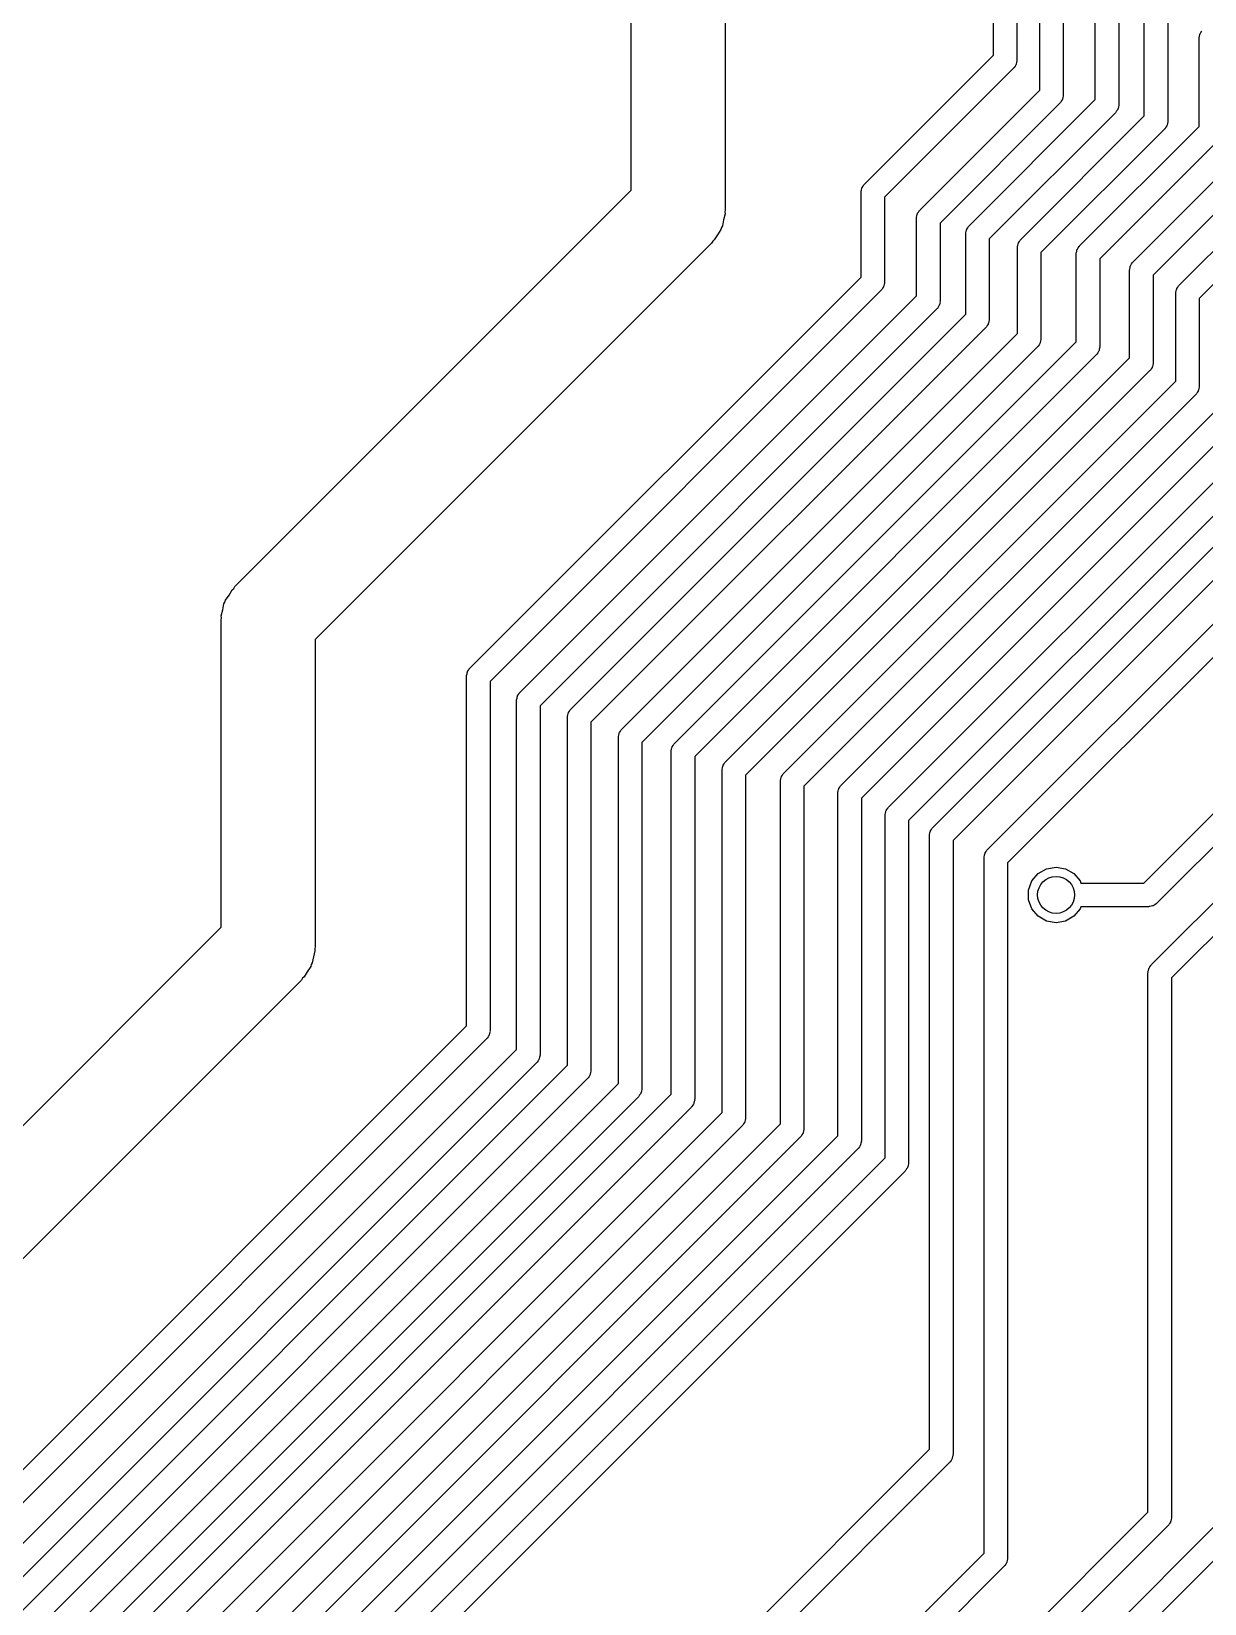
# Model space of a CAD drawing. Extents: x 10 to 287, y -200 to -10.
# Drawn here: x 159.72 to 172.39, y -81.26 to -64.28 of the extents above; entities that cross this region are included whole.
import ezdxf

# ---------------------------------------------------------------- set-up
doc = ezdxf.new("R2010")
doc.units = 0
doc.header["$MEASUREMENT"] = 0
doc.layers.add('BLACK', color=7, linetype='CONTINUOUS')

msp = doc.modelspace()

# ---------------------------------------------------------------- linework, layer by layer
at = {"layer": 'Black'}
for p, q in [((170.114, -64.5396), (170.114, -63.2587)), ((170.368, -63.3113), (170.368, -64.5922)), ((166.202, -65.9996), (166.202, -63.414)), ((167.218, -63.6244), (167.218, -66.21)), ((170.614, -64.9181), (170.614, -63.6346)), ((170.868, -63.6872), (170.868, -64.9707)), ((171.214, -65.0197), (171.214, -63.8835)), ((171.468, -63.9361), (171.468, -65.0723)), ((171.743, -65.1974), (171.743, -64.11)), ((171.997, -64.1626), (171.997, -65.25)), ((172.334, -64.3525), (172.339, -64.3365)), ((172.339, -64.3365), (172.342, -64.3202)), ((172.342, -64.3202), (172.344, -64.3153)), ((172.344, -64.3153), (172.346, -64.3099)), ((172.346, -64.3099), (172.355, -64.2963)), ((172.355, -64.2963), (172.364, -64.282)), ((172.335, -64.3581), (172.334, -64.3525)), ((172.334, -64.3636), (172.335, -64.3581)), ((172.334, -65.3092), (172.334, -64.3636)), ((168.721, -65.9324), (170.114, -64.5396)), ((170.331, -64.682), (168.938, -66.0748)), ((170.334, -64.6774), (170.331, -64.682)), ((170.338, -64.6738), (170.334, -64.6774)), ((170.347, -64.6595), (170.338, -64.6738)), ((170.356, -64.6459), (170.347, -64.6595)), ((170.358, -64.6405), (170.356, -64.6459)), ((170.36, -64.6356), (170.358, -64.6405)), ((170.363, -64.6193), (170.36, -64.6356)), ((170.367, -64.6033), (170.363, -64.6193)), ((170.368, -64.5922), (170.367, -64.5977)), ((170.367, -64.5977), (170.367, -64.6033)), ((169.321, -66.2118), (170.614, -64.9181)), ((169.851, -66.382), (171.214, -65.0197)), ((170.856, -65.0243), (170.847, -65.0379)), ((170.858, -65.0189), (170.856, -65.0243)), ((170.861, -65.0141), (170.858, -65.0189)), ((170.864, -64.9978), (170.861, -65.0141)), ((170.868, -64.9817), (170.864, -64.9978)), ((170.868, -64.9707), (170.867, -64.9762)), ((170.867, -64.9762), (170.868, -64.9817)), ((170.831, -65.0605), (169.537, -66.3542)), ((171.431, -65.1621), (170.068, -66.5244)), ((170.41, -66.5302), (171.743, -65.1974)), ((170.834, -65.0559), (170.831, -65.0605)), ((170.839, -65.0523), (170.834, -65.0559)), ((170.847, -65.0379), (170.839, -65.0523)), ((171.434, -65.1575), (171.431, -65.1621)), ((171.438, -65.1539), (171.434, -65.1575)), ((171.446, -65.1395), (171.438, -65.1539)), ((171.456, -65.1259), (171.446, -65.1395)), ((171.457, -65.1205), (171.456, -65.1259)), ((171.46, -65.1157), (171.457, -65.1205)), ((171.463, -65.0994), (171.46, -65.1157)), ((171.467, -65.0833), (171.463, -65.0994)), ((171.468, -65.0723), (171.467, -65.0778)), ((171.467, -65.0778), (171.467, -65.0833)), ((171.96, -65.3398), (170.627, -66.6726)), ((171.045, -66.5979), (172.334, -65.3092)), ((171.963, -65.3352), (171.96, -65.3398)), ((171.967, -65.3316), (171.963, -65.3352)), ((171.976, -65.3173), (171.967, -65.3316)), ((171.985, -65.3037), (171.976, -65.3173)), ((171.987, -65.2983), (171.985, -65.3037)), ((171.989, -65.2934), (171.987, -65.2983)), ((171.992, -65.2771), (171.989, -65.2934)), ((171.997, -65.2611), (171.992, -65.2771)), ((171.997, -65.25), (171.996, -65.2555)), ((171.996, -65.2555), (171.997, -65.2611)), ((172.551, -65.4516), (171.262, -66.7403)), ((171.622, -66.7732), (172.834, -65.5607)), ((173.051, -65.7031), (171.839, -66.9156)), ((172.12, -67.0246), (173.335, -65.8096)), ((161.921, -70.2808), (166.202, -65.9996)), ((168.684, -66.0112), (168.689, -65.9951)), ((168.685, -66.0167), (168.684, -66.0112)), ((168.684, -66.0222), (168.685, -66.0167)), ((168.684, -66.9374), (168.684, -66.0222)), ((168.689, -65.9951), (168.692, -65.9788)), ((168.692, -65.9788), (168.694, -65.9739)), ((168.694, -65.9739), (168.696, -65.9685)), ((168.696, -65.9685), (168.705, -65.955)), ((168.705, -65.955), (168.714, -65.9406)), ((168.714, -65.9406), (168.718, -65.937)), ((168.718, -65.937), (168.721, -65.9324)), ((173.551, -65.952), (172.336, -67.167)), ((167.218, -66.21), (167.214, -66.232)), ((168.938, -66.0748), (168.938, -66.99)), ((169.313, -66.22), (169.317, -66.2164)), ((169.317, -66.2164), (169.321, -66.2118)), ((167.187, -66.3837), (167.176, -66.4031)), ((167.199, -66.3184), (167.187, -66.3837)), ((167.216, -66.2543), (167.199, -66.3184)), ((167.214, -66.232), (167.216, -66.2543)), ((169.283, -66.3016), (169.284, -66.2961)), ((169.283, -67.1406), (169.283, -66.3016)), ((169.284, -66.2906), (169.288, -66.2745)), ((169.284, -66.2961), (169.284, -66.2906)), ((169.288, -66.2745), (169.291, -66.2582)), ((169.291, -66.2582), (169.294, -66.2533)), ((169.294, -66.2533), (169.295, -66.2479)), ((169.295, -66.2479), (169.305, -66.2344)), ((169.305, -66.2344), (169.313, -66.22)), ((169.537, -66.3542), (169.537, -67.1932)), ((169.844, -66.3902), (169.848, -66.3866)), ((169.848, -66.3866), (169.851, -66.382)), ((167.082, -66.5509), (167.069, -66.5692)), ((167.099, -66.5365), (167.082, -66.5509)), ((167.132, -66.4791), (167.099, -66.5365)), ((167.17, -66.4247), (167.132, -66.4791)), ((167.176, -66.4031), (167.17, -66.4247)), ((169.814, -66.4718), (169.815, -66.4663)), ((169.814, -67.3387), (169.814, -66.4718)), ((169.815, -66.4607), (169.819, -66.4447)), ((169.815, -66.4663), (169.815, -66.4607)), ((169.819, -66.4447), (169.822, -66.4284)), ((169.822, -66.4284), (169.825, -66.4235)), ((169.825, -66.4235), (169.826, -66.4181)), ((169.826, -66.4181), (169.836, -66.4045)), ((169.836, -66.4045), (169.844, -66.3902)), ((170.068, -66.5244), (170.068, -67.3913)), ((170.385, -66.5663), (170.394, -66.5527)), ((170.394, -66.5527), (170.403, -66.5384)), ((170.403, -66.5384), (170.407, -66.5348)), ((170.407, -66.5348), (170.41, -66.5302)), ((167.069, -66.5692), (162.788, -70.8504)), ((170.373, -66.6089), (170.378, -66.5929)), ((170.374, -66.6145), (170.373, -66.6089)), ((170.373, -66.62), (170.374, -66.6145)), ((170.373, -67.5474), (170.373, -66.62)), ((170.378, -66.5929), (170.381, -66.5766)), ((170.381, -66.5766), (170.383, -66.5717)), ((170.383, -66.5717), (170.385, -66.5663)), ((170.627, -66.6726), (170.627, -67.6)), ((171.008, -66.6877), (171.009, -66.6822)), ((171.008, -67.6359), (171.008, -66.6877)), ((171.009, -66.6766), (171.013, -66.6606)), ((171.009, -66.6822), (171.009, -66.6766)), ((171.013, -66.6606), (171.016, -66.6443)), ((171.016, -66.6443), (171.018, -66.6394)), ((171.018, -66.6394), (171.02, -66.634)), ((171.02, -66.634), (171.029, -66.6204)), ((171.029, -66.6204), (171.038, -66.6061)), ((171.038, -66.6061), (171.042, -66.6025)), ((171.042, -66.6025), (171.045, -66.5979)), ((171.262, -66.7403), (171.262, -67.6885)), ((171.585, -66.8519), (171.589, -66.8359)), ((171.586, -66.8575), (171.585, -66.8519)), ((171.585, -66.863), (171.586, -66.8575)), ((171.585, -67.8086), (171.585, -66.863)), ((171.589, -66.8359), (171.592, -66.8195)), ((171.592, -66.8195), (171.595, -66.8147)), ((171.595, -66.8147), (171.597, -66.8093)), ((171.597, -66.8093), (171.606, -66.7957)), ((171.606, -66.7957), (171.614, -66.7813)), ((171.614, -66.7813), (171.619, -66.7777)), ((171.619, -66.7777), (171.622, -66.7732)), ((164.46, -71.1611), (168.684, -66.9374)), ((168.917, -67.0572), (168.908, -67.0716)), ((168.926, -67.0436), (168.917, -67.0572)), ((168.927, -67.0382), (168.926, -67.0436)), ((168.93, -67.0334), (168.927, -67.0382)), ((168.933, -67.0171), (168.93, -67.0334)), ((168.937, -67.001), (168.933, -67.0171)), ((168.938, -66.99), (168.937, -66.9955)), ((168.937, -66.9955), (168.937, -67.001)), ((171.839, -66.9156), (171.839, -67.8612)), ((172.09, -67.071), (172.093, -67.0661)), ((172.093, -67.0661), (172.094, -67.0607)), ((172.094, -67.0607), (172.104, -67.0472)), ((172.104, -67.0472), (172.112, -67.0328)), ((172.112, -67.0328), (172.116, -67.0292)), ((172.116, -67.0292), (172.12, -67.0246)), ((168.901, -67.0798), (164.677, -71.3035)), ((165, -71.4237), (169.283, -67.1406)), ((168.904, -67.0752), (168.901, -67.0798)), ((168.908, -67.0716), (168.904, -67.0752)), ((169.53, -67.2366), (169.527, -67.2414)), ((169.533, -67.2203), (169.53, -67.2366)), ((169.537, -67.2042), (169.533, -67.2203)), ((169.537, -67.1932), (169.536, -67.1987)), ((169.536, -67.1987), (169.537, -67.2042)), ((172.082, -67.1144), (172.083, -67.1089)), ((172.082, -68.0626), (172.082, -67.1144)), ((172.083, -67.1034), (172.087, -67.0873)), ((172.083, -67.1089), (172.083, -67.1034)), ((172.087, -67.0873), (172.09, -67.071)), ((172.336, -67.167), (172.336, -68.1152)), ((169.5, -67.283), (165.217, -71.5661)), ((165.55, -71.6027), (169.814, -67.3387)), ((169.503, -67.2784), (169.5, -67.283)), ((169.508, -67.2748), (169.503, -67.2784)), ((169.516, -67.2604), (169.508, -67.2748)), ((169.525, -67.2468), (169.516, -67.2604)), ((169.527, -67.2414), (169.525, -67.2468)), ((170.068, -67.4023), (170.063, -67.4184)), ((170.068, -67.3913), (170.067, -67.3968)), ((170.067, -67.3968), (170.068, -67.4023)), ((170.031, -67.4811), (165.767, -71.7451)), ((166.1, -71.8202), (170.373, -67.5474)), ((170.034, -67.4765), (170.031, -67.4811)), ((170.039, -67.4729), (170.034, -67.4765)), ((170.047, -67.4585), (170.039, -67.4729)), ((170.056, -67.445), (170.047, -67.4585)), ((170.058, -67.4396), (170.056, -67.445)), ((170.061, -67.4347), (170.058, -67.4396)), ((170.063, -67.4184), (170.061, -67.4347)), ((170.59, -67.6898), (166.317, -71.9626)), ((166.67, -71.9737), (171.008, -67.6359)), ((170.593, -67.6852), (170.59, -67.6898)), ((170.597, -67.6816), (170.593, -67.6852)), ((170.606, -67.6673), (170.597, -67.6816)), ((170.615, -67.6537), (170.606, -67.6673)), ((170.617, -67.6483), (170.615, -67.6537)), ((170.619, -67.6434), (170.617, -67.6483)), ((170.622, -67.6271), (170.619, -67.6434)), ((170.627, -67.6111), (170.622, -67.6271)), ((170.627, -67.6), (170.626, -67.6055)), ((170.626, -67.6055), (170.627, -67.6111)), ((171.25, -67.7421), (171.241, -67.7557)), ((171.252, -67.7367), (171.25, -67.7421)), ((171.254, -67.7319), (171.252, -67.7367)), ((171.257, -67.7156), (171.254, -67.7319)), ((171.262, -67.6995), (171.257, -67.7156)), ((171.262, -67.6885), (171.261, -67.694)), ((171.261, -67.694), (171.262, -67.6995)), ((171.225, -67.7783), (166.887, -72.1161)), ((167.22, -72.173), (171.585, -67.8086)), ((171.228, -67.7737), (171.225, -67.7783)), ((171.232, -67.7701), (171.228, -67.7737)), ((171.241, -67.7557), (171.232, -67.7701)), ((171.827, -67.9149), (171.817, -67.9284)), ((171.828, -67.9095), (171.827, -67.9149)), ((171.831, -67.9046), (171.828, -67.9095)), ((171.834, -67.8883), (171.831, -67.9046)), ((171.838, -67.8722), (171.834, -67.8883)), ((171.839, -67.8612), (171.838, -67.8667)), ((171.838, -67.8667), (171.838, -67.8722)), ((171.801, -67.951), (167.437, -72.3154)), ((167.85, -72.2948), (172.082, -68.0626)), ((171.805, -67.9464), (171.801, -67.951)), ((171.809, -67.9428), (171.805, -67.9464)), ((171.817, -67.9284), (171.809, -67.9428)), ((172.299, -68.205), (168.067, -72.4372)), ((172.302, -68.2004), (172.299, -68.205)), ((172.307, -68.1968), (172.302, -68.2004)), ((172.315, -68.1824), (172.307, -68.1968)), ((172.325, -68.1689), (172.315, -68.1824)), ((172.326, -68.1635), (172.325, -68.1689)), ((172.329, -68.1586), (172.326, -68.1635)), ((172.332, -68.1423), (172.329, -68.1586)), ((172.336, -68.1262), (172.332, -68.1423)), ((172.336, -68.1152), (172.335, -68.1207)), ((172.335, -68.1207), (172.336, -68.1262)), ((168.47, -72.4241), (172.583, -68.3115)), ((172.8, -68.4539), (168.687, -72.5665)), ((168.98, -72.6634), (173.083, -68.5604)), ((173.3, -68.7028), (169.197, -72.8058)), ((169.65, -72.6902), (173.723, -68.6174)), ((173.94, -68.7598), (169.83, -72.8698)), ((170.05, -73.1202), (173.53, -69.6402)), ((173.71, -69.8198), (170.267, -73.2626)), ((161.908, -70.2991), (161.921, -70.2808)), ((161.803, -70.4663), (161.814, -70.4469)), ((161.814, -70.4469), (161.82, -70.4253)), ((161.82, -70.4253), (161.858, -70.3709)), ((161.858, -70.3709), (161.891, -70.3135)), ((161.891, -70.3135), (161.908, -70.2991)), ((161.772, -70.64), (161.776, -70.618)), ((161.774, -70.5957), (161.791, -70.5316)), ((161.776, -70.618), (161.774, -70.5957)), ((161.791, -70.5316), (161.803, -70.4663)), ((161.772, -73.9596), (161.772, -70.64)), ((162.788, -70.8504), (162.788, -74.17)), ((171.737, -73.483), (174.363, -70.8574)), ((174.58, -71.0001), (171.88, -73.6998)), ((164.423, -71.2398), (164.428, -71.2238)), ((164.424, -71.2454), (164.423, -71.2398)), ((164.423, -71.2509), (164.424, -71.2454)), ((164.423, -75.0235), (164.423, -71.2509)), ((164.428, -71.2238), (164.431, -71.2075)), ((164.431, -71.2075), (164.433, -71.2026)), ((164.433, -71.2026), (164.435, -71.1972)), ((164.435, -71.1972), (164.444, -71.1836)), ((164.444, -71.1836), (164.453, -71.1693)), ((164.453, -71.1693), (164.457, -71.1657)), ((164.457, -71.1657), (164.46, -71.1611)), ((164.677, -71.3035), (164.677, -75.0761)), ((164.968, -71.4864), (164.971, -71.4701)), ((164.971, -71.4701), (164.973, -71.4653)), ((164.973, -71.4653), (164.975, -71.4599)), ((164.975, -71.4599), (164.984, -71.4463)), ((164.984, -71.4463), (164.993, -71.4319)), ((164.993, -71.4319), (164.997, -71.4283)), ((164.997, -71.4283), (165, -71.4237)), ((164.963, -71.5025), (164.968, -71.4864)), ((164.964, -71.508), (164.963, -71.5025)), ((164.963, -71.5135), (164.964, -71.508)), ((164.963, -75.2811), (164.963, -71.5135)), ((165.217, -71.5661), (165.217, -75.3337)), ((165.518, -71.6654), (165.521, -71.6491)), ((165.521, -71.6491), (165.523, -71.6442)), ((165.523, -71.6442), (165.525, -71.6388)), ((165.525, -71.6388), (165.534, -71.6253)), ((165.534, -71.6253), (165.543, -71.6109)), ((165.543, -71.6109), (165.547, -71.6073)), ((165.547, -71.6073), (165.55, -71.6027)), ((165.513, -71.6815), (165.518, -71.6654)), ((165.514, -71.687), (165.513, -71.6815)), ((165.513, -71.6925), (165.514, -71.687)), ((165.513, -75.4499), (165.513, -71.6925)), ((165.767, -71.7451), (165.767, -75.5025)), ((166.097, -71.8248), (166.1, -71.8202)), ((166.063, -71.8989), (166.068, -71.8829)), ((166.064, -71.9045), (166.063, -71.8989)), ((166.063, -71.91), (166.064, -71.9045)), ((166.063, -75.6474), (166.063, -71.91)), ((166.068, -71.8829), (166.071, -71.8666)), ((166.071, -71.8666), (166.073, -71.8617)), ((166.073, -71.8617), (166.075, -71.8563)), ((166.075, -71.8563), (166.084, -71.8427)), ((166.084, -71.8427), (166.093, -71.8284)), ((166.093, -71.8284), (166.097, -71.8248)), ((166.317, -71.9626), (166.317, -75.7)), ((166.654, -71.9962), (166.663, -71.9819)), ((166.663, -71.9819), (166.667, -71.9783)), ((166.667, -71.9783), (166.67, -71.9737)), ((166.633, -72.0524), (166.638, -72.0364)), ((166.634, -72.058), (166.633, -72.0524)), ((166.633, -72.0635), (166.634, -72.058)), ((166.633, -75.7625), (166.633, -72.0635)), ((166.638, -72.0364), (166.641, -72.0201)), ((166.641, -72.0201), (166.643, -72.0152)), ((166.643, -72.0152), (166.645, -72.0098)), ((166.645, -72.0098), (166.654, -71.9962)), ((166.887, -72.1161), (166.887, -75.8151)), ((167.183, -72.2517), (167.188, -72.2357)), ((167.184, -72.2573), (167.183, -72.2517)), ((167.183, -72.2628), (167.184, -72.2573)), ((167.183, -75.9618), (167.183, -72.2628)), ((167.188, -72.2357), (167.191, -72.2194)), ((167.191, -72.2194), (167.193, -72.2145)), ((167.193, -72.2145), (167.195, -72.2091)), ((167.195, -72.2091), (167.204, -72.1955)), ((167.204, -72.1955), (167.213, -72.1812)), ((167.213, -72.1812), (167.217, -72.1776)), ((167.217, -72.1776), (167.22, -72.173)), ((167.437, -72.3154), (167.437, -76.0144)), ((167.823, -72.3364), (167.825, -72.331)), ((167.825, -72.331), (167.834, -72.3174)), ((167.834, -72.3174), (167.843, -72.303)), ((167.843, -72.303), (167.847, -72.2994)), ((167.847, -72.2994), (167.85, -72.2948)), ((167.813, -72.3736), (167.818, -72.3575)), ((167.814, -72.3791), (167.813, -72.3736)), ((167.813, -72.3846), (167.814, -72.3791)), ((167.813, -76.0811), (167.813, -72.3846)), ((167.818, -72.3575), (167.821, -72.3412)), ((167.821, -72.3412), (167.823, -72.3364)), ((168.067, -72.4372), (168.067, -76.1337)), ((168.433, -72.5029), (168.438, -72.4868)), ((168.438, -72.4868), (168.441, -72.4705)), ((168.441, -72.4705), (168.443, -72.4657)), ((168.443, -72.4657), (168.445, -72.4603)), ((168.445, -72.4603), (168.454, -72.4467)), ((168.454, -72.4467), (168.463, -72.4323)), ((168.463, -72.4323), (168.467, -72.4287)), ((168.467, -72.4287), (168.47, -72.4241)), ((168.434, -72.5084), (168.433, -72.5029)), ((168.433, -72.5139), (168.434, -72.5084)), ((168.433, -76.2104), (168.433, -72.5139)), ((168.687, -72.5665), (168.687, -76.263)), ((168.964, -72.686), (168.973, -72.6716)), ((168.973, -72.6716), (168.977, -72.668)), ((168.977, -72.668), (168.98, -72.6634)), ((168.943, -72.7422), (168.948, -72.7261)), ((168.944, -72.7477), (168.943, -72.7422)), ((168.943, -72.7532), (168.944, -72.7477)), ((168.943, -76.4497), (168.943, -72.7532)), ((168.948, -72.7261), (168.951, -72.7098)), ((168.951, -72.7098), (168.953, -72.705)), ((168.953, -72.705), (168.955, -72.6996)), ((168.955, -72.6996), (168.964, -72.686)), ((169.197, -72.8058), (169.197, -76.5023)), ((169.46, -72.8802), (169.65, -72.6902)), ((169.65, -72.6902), (169.65, -72.6902)), ((171.82, -74.3633), (173.481, -72.7026)), ((169.423, -72.9589), (169.428, -72.9429)), ((169.424, -72.9645), (169.423, -72.9589)), ((169.423, -72.97), (169.424, -72.9645)), ((169.423, -79.5974), (169.423, -72.97)), ((169.428, -72.9429), (169.431, -72.9266)), ((169.431, -72.9266), (169.433, -72.9217)), ((169.433, -72.9217), (169.435, -72.9163)), ((169.435, -72.9163), (169.444, -72.9027)), ((169.444, -72.9027), (169.453, -72.8884)), ((169.453, -72.8884), (169.457, -72.8848)), ((169.457, -72.8848), (169.46, -72.8802)), ((169.83, -72.8698), (169.677, -73.0226)), ((169.83, -72.8698), (169.83, -72.8698)), ((173.673, -72.8701), (172.037, -74.5057)), ((169.677, -73.0226), (169.677, -79.65)), ((170.018, -73.1829), (170.021, -73.1666)), ((170.021, -73.1666), (170.023, -73.1617)), ((170.023, -73.1617), (170.025, -73.1563)), ((170.025, -73.1563), (170.034, -73.1427)), ((170.034, -73.1427), (170.043, -73.1284)), ((170.043, -73.1284), (170.047, -73.1248)), ((170.047, -73.1248), (170.05, -73.1202)), ((170.013, -73.1989), (170.018, -73.1829)), ((170.014, -73.2045), (170.013, -73.1989)), ((170.013, -73.21), (170.014, -73.2045)), ((170.013, -74.82), (170.013, -73.21)), ((170.267, -73.2626), (170.267, -74.82)), ((170.597, -73.3795), (170.687, -73.3273)), ((170.687, -73.3273), (170.79, -73.3091)), ((170.79, -73.3091), (170.893, -73.3273)), ((170.893, -73.3273), (170.983, -73.3795)), ((170.494, -73.5578), (170.529, -73.4596)), ((170.529, -73.4596), (170.597, -73.3795)), ((170.983, -73.3795), (171.051, -73.4596)), ((171.051, -73.4596), (171.059, -73.483)), ((171.059, -73.483), (171.737, -73.483)), ((170.494, -73.6622), (170.494, -73.5578)), ((170.529, -73.7604), (170.494, -73.6622)), ((170.597, -73.8405), (170.529, -73.7604)), ((170.687, -73.8927), (170.597, -73.8405)), ((170.983, -73.8405), (170.893, -73.8927)), ((171.051, -73.7604), (170.983, -73.8405)), ((171.059, -73.737), (171.051, -73.7604)), ((171.79, -73.737), (171.059, -73.737)), ((171.796, -73.736), (171.79, -73.737)), ((171.801, -73.7365), (171.796, -73.736)), ((171.817, -73.7322), (171.801, -73.7365)), ((171.833, -73.7293), (171.817, -73.7322)), ((171.838, -73.7265), (171.833, -73.7293)), ((171.844, -73.7251), (171.838, -73.7265)), ((171.857, -73.7156), (171.844, -73.7251)), ((171.872, -73.7073), (171.857, -73.7156)), ((171.875, -73.703), (171.872, -73.7073)), ((171.88, -73.6998), (171.875, -73.703)), ((155.07, -80.662), (161.772, -73.9596)), ((170.79, -73.9109), (170.687, -73.8927)), ((170.893, -73.8927), (170.79, -73.9109)), ((162.788, -74.17), (162.784, -74.192)), ((162.784, -74.192), (162.786, -74.2143)), ((162.746, -74.3631), (162.74, -74.3847)), ((162.757, -74.3437), (162.746, -74.3631)), ((162.769, -74.2784), (162.757, -74.3437)), ((162.786, -74.2143), (162.769, -74.2784)), ((171.813, -74.3714), (171.817, -74.3678)), ((171.817, -74.3678), (171.82, -74.3633)), ((162.639, -74.5292), (155.019, -82.1492)), ((162.652, -74.5109), (162.639, -74.5292)), ((162.669, -74.4965), (162.652, -74.5109)), ((162.702, -74.4391), (162.669, -74.4965)), ((162.74, -74.3847), (162.702, -74.4391)), ((171.783, -74.442), (171.788, -74.426)), ((171.784, -74.4476), (171.783, -74.442)), ((171.783, -74.4531), (171.784, -74.4476)), ((171.783, -80.2774), (171.783, -74.4531)), ((171.788, -74.426), (171.791, -74.4096)), ((171.791, -74.4096), (171.793, -74.4048)), ((171.793, -74.4048), (171.795, -74.3994)), ((171.795, -74.3994), (171.804, -74.3858)), ((171.804, -74.3858), (171.813, -74.3714)), ((172.037, -74.5057), (172.037, -80.33)), ((170.013, -80.718), (170.013, -74.82)), ((170.267, -74.82), (170.267, -80.7706)), ((150.61, -88.8365), (164.423, -75.0235)), ((164.64, -75.1659), (150.752, -89.0533)), ((164.643, -75.1614), (164.64, -75.1659)), ((164.647, -75.1578), (164.643, -75.1614)), ((164.656, -75.1434), (164.647, -75.1578)), ((164.665, -75.1298), (164.656, -75.1434)), ((164.667, -75.1244), (164.665, -75.1298)), ((164.669, -75.1196), (164.667, -75.1244)), ((164.672, -75.1032), (164.669, -75.1196)), ((164.677, -75.0872), (164.672, -75.1032)), ((164.677, -75.0761), (164.676, -75.0816)), ((164.676, -75.0816), (164.677, -75.0872)), ((150.783, -89.4613), (164.963, -75.2811)), ((165.205, -75.3874), (165.196, -75.401)), ((165.207, -75.382), (165.205, -75.3874)), ((165.209, -75.3771), (165.207, -75.382)), ((165.212, -75.3608), (165.209, -75.3771)), ((165.217, -75.3448), (165.212, -75.3608)), ((165.217, -75.3337), (165.216, -75.3392)), ((165.216, -75.3392), (165.217, -75.3448)), ((139.304, -101.659), (165.513, -75.4499)), ((165.18, -75.4235), (150.951, -89.6527)), ((165.183, -75.4189), (165.18, -75.4235)), ((165.187, -75.4153), (165.183, -75.4189)), ((165.196, -75.401), (165.187, -75.4153)), ((165.755, -75.5562), (165.746, -75.5698)), ((165.757, -75.5508), (165.755, -75.5562)), ((165.759, -75.546), (165.757, -75.5508)), ((165.762, -75.5296), (165.759, -75.546)), ((165.767, -75.5136), (165.762, -75.5296)), ((165.767, -75.5025), (165.766, -75.508)), ((165.766, -75.508), (165.767, -75.5136)), ((165.73, -75.5923), (139.304, -102.018)), ((139.74, -101.97), (166.063, -75.6474)), ((165.733, -75.5877), (165.73, -75.5923)), ((165.737, -75.5842), (165.733, -75.5877)), ((165.746, -75.5698), (165.737, -75.5842)), ((166.312, -75.7271), (166.309, -75.7434)), ((166.317, -75.7111), (166.312, -75.7271)), ((166.317, -75.7), (166.316, -75.7055)), ((166.316, -75.7055), (166.317, -75.7111)), ((166.28, -75.7898), (139.957, -102.113)), ((140.634, -101.762), (166.633, -75.7625)), ((166.283, -75.7852), (166.28, -75.7898)), ((166.287, -75.7816), (166.283, -75.7852)), ((166.296, -75.7673), (166.287, -75.7816)), ((166.305, -75.7537), (166.296, -75.7673)), ((166.307, -75.7483), (166.305, -75.7537)), ((166.309, -75.7434), (166.307, -75.7483)), ((166.857, -75.8967), (166.853, -75.9003)), ((166.866, -75.8823), (166.857, -75.8967)), ((166.875, -75.8688), (166.866, -75.8823)), ((166.877, -75.8634), (166.875, -75.8688)), ((166.879, -75.8585), (166.877, -75.8634)), ((166.882, -75.8422), (166.879, -75.8585)), ((166.887, -75.8261), (166.882, -75.8422)), ((166.887, -75.8151), (166.886, -75.8206)), ((166.886, -75.8206), (166.887, -75.8261)), ((166.85, -75.9049), (140.803, -101.951)), ((141.132, -102.013), (167.183, -75.9618)), ((166.853, -75.9003), (166.85, -75.9049)), ((167.427, -76.0627), (167.425, -76.0681)), ((167.429, -76.0578), (167.427, -76.0627)), ((167.432, -76.0415), (167.429, -76.0578)), ((167.437, -76.0254), (167.432, -76.0415)), ((167.437, -76.0144), (167.436, -76.0199)), ((167.436, -76.0199), (167.437, -76.0254)), ((167.4, -76.1042), (141.301, -102.203)), ((141.37, -102.524), (167.813, -76.0811)), ((168.03, -76.2235), (141.587, -102.666)), ((141.871, -102.773), (168.433, -76.2104)), ((167.403, -76.0996), (167.4, -76.1042)), ((167.407, -76.096), (167.403, -76.0996)), ((167.416, -76.0816), (167.407, -76.096)), ((167.425, -76.0681), (167.416, -76.0816)), ((168.033, -76.2189), (168.03, -76.2235)), ((168.037, -76.2153), (168.033, -76.2189)), ((168.046, -76.2009), (168.037, -76.2153)), ((168.055, -76.1874), (168.046, -76.2009)), ((168.057, -76.182), (168.055, -76.1874)), ((168.059, -76.1771), (168.057, -76.182)), ((168.062, -76.1608), (168.059, -76.1771)), ((168.067, -76.1447), (168.062, -76.1608)), ((168.067, -76.1337), (168.066, -76.1392)), ((168.066, -76.1392), (168.067, -76.1447)), ((168.65, -76.3528), (142.088, -102.915)), ((168.653, -76.3482), (168.65, -76.3528)), ((168.657, -76.3446), (168.653, -76.3482)), ((168.666, -76.3302), (168.657, -76.3446)), ((168.675, -76.3167), (168.666, -76.3302)), ((168.677, -76.3113), (168.675, -76.3167)), ((168.679, -76.3064), (168.677, -76.3113)), ((168.682, -76.2901), (168.679, -76.3064)), ((168.687, -76.274), (168.682, -76.2901)), ((168.687, -76.263), (168.686, -76.2685)), ((168.686, -76.2685), (168.687, -76.274)), ((152.33, -93.0623), (168.943, -76.4497)), ((169.176, -76.5695), (169.167, -76.5839)), ((169.185, -76.556), (169.176, -76.5695)), ((169.187, -76.5506), (169.185, -76.556)), ((169.189, -76.5457), (169.187, -76.5506)), ((169.192, -76.5294), (169.189, -76.5457)), ((169.197, -76.5133), (169.192, -76.5294)), ((169.197, -76.5023), (169.196, -76.5078)), ((169.196, -76.5078), (169.197, -76.5133)), ((169.16, -76.5921), (152.5, -93.2519)), ((169.163, -76.5875), (169.16, -76.5921)), ((169.167, -76.5839), (169.163, -76.5875)), ((165.481, -83.5397), (169.423, -79.5974)), ((169.64, -79.7398), (165.694, -83.6861)), ((169.643, -79.7352), (169.64, -79.7398)), ((169.647, -79.7316), (169.643, -79.7352)), ((169.656, -79.7173), (169.647, -79.7316)), ((169.665, -79.7037), (169.656, -79.7173)), ((169.667, -79.6983), (169.665, -79.7037)), ((169.669, -79.6934), (169.667, -79.6983)), ((169.672, -79.6771), (169.669, -79.6934)), ((169.677, -79.6611), (169.672, -79.6771)), ((169.677, -79.65), (169.676, -79.6555)), ((169.676, -79.6555), (169.677, -79.6611)), ((165.517, -86.543), (171.783, -80.2774)), ((165.559, -87.3716), (172.593, -80.3379)), ((172, -80.4198), (165.66, -86.7598)), ((172.809, -80.4803), (165.701, -87.5884)), ((172.003, -80.4152), (172, -80.4198)), ((172.007, -80.4116), (172.003, -80.4152)), ((172.016, -80.3973), (172.007, -80.4116)), ((172.025, -80.3837), (172.016, -80.3973)), ((172.027, -80.3783), (172.025, -80.3837)), ((172.029, -80.3734), (172.027, -80.3783)), ((172.032, -80.3571), (172.029, -80.3734)), ((172.037, -80.3411), (172.032, -80.3571)), ((172.037, -80.33), (172.036, -80.3355)), ((172.036, -80.3355), (172.037, -80.3411)), ((166.902, -83.8293), (170.013, -80.718)), ((170.257, -80.8188), (170.255, -80.8242)), ((170.259, -80.814), (170.257, -80.8188)), ((170.262, -80.7977), (170.259, -80.814)), ((170.267, -80.7816), (170.262, -80.7977)), ((170.267, -80.7706), (170.266, -80.7761)), ((170.266, -80.7761), (170.267, -80.7816)), ((170.23, -80.8604), (167.118, -83.9717)), ((170.233, -80.8558), (170.23, -80.8604)), ((170.237, -80.8522), (170.233, -80.8558)), ((170.246, -80.8378), (170.237, -80.8522)), ((170.255, -80.8242), (170.246, -80.8378))]:
    msp.add_line(p, q, dxfattribs=at)
msp.add_circle((170.79, -73.61), 0.1994, dxfattribs=at)

doc.saveas('drawing.dxf')
